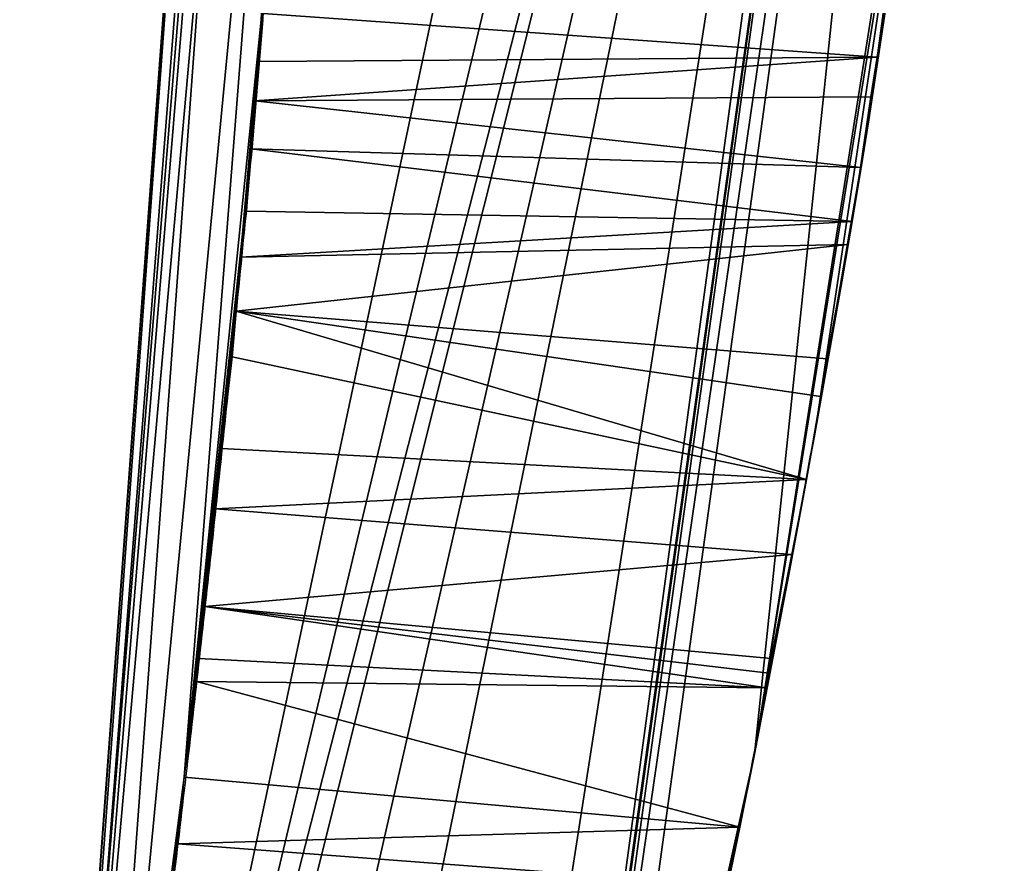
# Model space of a CAD drawing. Header units: inches. Extents: x 10 to 59099, y -255 to 18259.
# Drawn here: x 58624 to 59099, y 524.2 to 930 of the extents above; entities that cross this region are included whole.
import ezdxf

# ---------------------------------------------------------------- set-up
doc = ezdxf.new("R2010")
doc.units = ezdxf.units.IN
doc.header["$MEASUREMENT"] = 0
doc.layers.add('VFDE_Folienkante 3dpoly', color=181, linetype='Continuous')

msp = doc.modelspace()

# ---------------------------------------------------------------- linework, layer by layer
at = {"color": 4}
for points in [[(58624, 3, 689), (58759, 1825, 1656)], [(58759, 1825, 1656), (58624, 3, 689)], [(58624, 0, 686), (58759, 1825, 1656)], [(58759, 1825, 1656), (58624, 0, 686)], [(58624, 0, 686), (58773, 1825, 1655)], [(58773, 1825, 1655), (58624, 0, 686)], [(58624, 0, 686), (58787, 1825, 1654)], [(58787, 1825, 1654), (58624, 0, 686)], [(58759, 1825, 1656), (58627, 22, 708)], [(58627, 22, 708), (58759, 1825, 1656)], [(59011, 1821, 1640), (58624, 0, 686)], [(58624, 0, 686), (59011, 1821, 1640)], [(59058, 1820, 1637), (58624, 0, 686)], [(58624, 0, 686), (59058, 1820, 1637)], [(58624, 0, 686), (59092, 1819, 1635)], [(59092, 1819, 1635), (58624, 0, 686)], [(58637, 1, 686), (59092, 1819, 1635)], [(59092, 1819, 1635), (58637, 1, 686)], [(59092, 1819, 1635), (58677, 2, 686)], [(58677, 2, 686), (59092, 1819, 1635)], [(59092, 1819, 1635), (58721, 3, 686)], [(58721, 3, 686), (59092, 1819, 1635)], [(59092, 1819, 1635), (58809, 5, 687)], [(58809, 5, 687), (59092, 1819, 1635)], [(59099, 1819, 1635), (58845, 5, 687)], [(58845, 5, 687), (59099, 1819, 1635)], [(59092, 1819, 1635), (58845, 5, 687)], [(58845, 5, 687), (59092, 1819, 1635)], [(59099, 1819, 1635), (58846, 8, 690)], [(58846, 8, 690), (59099, 1819, 1635)], [(59099, 1819, 1635), (58851, 27, 708)], [(58851, 27, 708), (59099, 1819, 1635)], [(59099, 1739, 1633), (58851, 27, 708)], [(58851, 27, 708), (59099, 1739, 1633)], [(59099, 1739, 1633), (58877, 128, 804)], [(58877, 128, 804), (59099, 1739, 1633)], [(58977, 577, 1175), (59099, 1739, 1633)], [(59099, 1739, 1633), (58977, 577, 1175)], [(58627, 22, 708), (58761, 1732, 1654)], [(58761, 1732, 1654), (58627, 22, 708)], [(58627, 22, 708), (58762, 1657, 1648)], [(58762, 1657, 1648), (58627, 22, 708)], [(58762, 1657, 1648), (58656, 208, 884)], [(58656, 208, 884), (58762, 1657, 1648)], [(58656, 208, 884), (58759, 1283, 1574)], [(58759, 1283, 1574), (58656, 208, 884)], [(58759, 1283, 1574), (58703, 566, 1178)], [(58703, 566, 1178), (58759, 1283, 1574)], [(58759, 1283, 1574), (58740, 930, 1422)], [(58740, 930, 1422), (58759, 1283, 1574)], [(58977, 577, 1175), (59065, 1134, 1503)], [(59065, 1134, 1503), (58977, 577, 1175)], [(58977, 577, 1175), (59061, 1097, 1488)], [(59061, 1097, 1488), (58977, 577, 1175)], [(59006, 731, 1283), (59061, 1097, 1488)], [(59061, 1097, 1488), (59006, 731, 1283)], [(59032, 882, 1380), (59061, 1097, 1488)], [(59061, 1097, 1488), (59032, 882, 1380)], [(58743, 968, 1443), (58740, 930, 1422)], [(58740, 930, 1422), (58743, 968, 1443)], [(59036, 912, 1398), (59041, 943, 1415)], [(59041, 943, 1415), (59036, 912, 1398)], [(59037, 916, 1400), (59041, 943, 1415)], [(59041, 943, 1415), (59037, 916, 1400)], [(58741, 933, 1424), (58739, 910, 1411)], [(58739, 910, 1411), (58741, 933, 1424)], [(58741, 933, 1424), (58740, 930, 1422)], [(58740, 930, 1422), (58741, 933, 1424)], [(58741, 933, 1424), (59036, 912, 1398)], [(59036, 912, 1398), (58741, 933, 1424)], [(59032, 882, 1380), (59040, 935, 1410)], [(59040, 935, 1410), (59032, 882, 1380)], [(59037, 916, 1400), (59040, 935, 1410)], [(59040, 935, 1410), (59037, 916, 1400)], [(58740, 930, 1422), (58703, 566, 1178)], [(58703, 566, 1178), (58740, 930, 1422)], [(58740, 930, 1422), (58731, 827, 1360)], [(58731, 827, 1360), (58740, 930, 1422)], [(58740, 930, 1422), (58737, 891, 1400)], [(58737, 891, 1400), (58740, 930, 1422)], [(58740, 930, 1422), (58739, 910, 1411)], [(58739, 910, 1411), (58740, 930, 1422)], [(59036, 912, 1398), (58737, 891, 1400)], [(58737, 891, 1400), (59036, 912, 1398)], [(58739, 910, 1411), (59036, 912, 1398)], [(59036, 912, 1398), (58739, 910, 1411)], [(59032, 882, 1380), (59037, 916, 1400)], [(59037, 916, 1400), (59032, 882, 1380)], [(59033, 890, 1385), (59037, 916, 1400)], [(59037, 916, 1400), (59033, 890, 1385)], [(59033, 890, 1385), (59036, 912, 1398)], [(59033, 893, 1387), (59036, 912, 1398)], [(59036, 912, 1398), (59033, 890, 1385)], [(59036, 912, 1398), (59033, 893, 1387)], [(59037, 916, 1400), (59036, 912, 1398)], [(59036, 912, 1398), (59037, 916, 1400)], [(58739, 910, 1411), (58737, 891, 1400)], [(58737, 891, 1400), (58739, 910, 1411)], [(58737, 891, 1400), (59033, 893, 1387)], [(59033, 893, 1387), (58737, 891, 1400)], [(59028, 859, 1367), (59033, 893, 1387)], [(59033, 893, 1387), (59028, 859, 1367)], [(59033, 893, 1387), (59033, 890, 1385)], [(59033, 890, 1385), (59033, 893, 1387)], [(58737, 891, 1400), (58731, 827, 1360)], [(58731, 827, 1360), (58737, 891, 1400)], [(58737, 891, 1400), (58735, 868, 1386)], [(58735, 868, 1386), (58737, 891, 1400)], [(58737, 891, 1400), (59028, 859, 1367)], [(59028, 859, 1367), (58737, 891, 1400)], [(59028, 859, 1367), (59033, 890, 1385)], [(59033, 890, 1385), (59028, 859, 1367)], [(59029, 863, 1369), (59033, 890, 1385)], [(59033, 890, 1385), (59029, 863, 1369)], [(59033, 890, 1385), (59032, 882, 1380)], [(59032, 882, 1380), (59033, 890, 1385)], [(59006, 731, 1283), (59032, 882, 1380)], [(59032, 882, 1380), (59006, 731, 1283)], [(59029, 863, 1369), (59032, 882, 1380)], [(59032, 882, 1380), (59029, 863, 1369)], [(58735, 868, 1386), (58731, 827, 1360)], [(58731, 827, 1360), (58735, 868, 1386)], [(58735, 868, 1386), (58733, 838, 1367)], [(58733, 838, 1367), (58735, 868, 1386)], [(59028, 859, 1367), (58735, 868, 1386)], [(59024, 833, 1351), (58735, 868, 1386)], [(58735, 868, 1386), (59028, 859, 1367)], [(58735, 868, 1386), (59024, 833, 1351)], [(59006, 731, 1283), (59029, 863, 1369)], [(59029, 863, 1369), (59006, 731, 1283)], [(59019, 804, 1332), (59029, 863, 1369)], [(59029, 863, 1369), (59019, 804, 1332)], [(59024, 833, 1351), (59029, 863, 1369)], [(59029, 863, 1369), (59024, 833, 1351)], [(59029, 863, 1369), (59028, 859, 1367)], [(59028, 859, 1367), (59029, 863, 1369)], [(59024, 833, 1351), (59028, 859, 1367)], [(59028, 859, 1367), (59024, 833, 1351)], [(58733, 838, 1367), (58730, 816, 1353)], [(58730, 816, 1353), (58733, 838, 1367)], [(58731, 827, 1360), (58733, 838, 1367)], [(58733, 838, 1367), (58731, 827, 1360)], [(58733, 838, 1367), (59024, 833, 1351)], [(59024, 833, 1351), (58733, 838, 1367)], [(58730, 816, 1353), (59024, 833, 1351)], [(59024, 833, 1351), (58730, 816, 1353)], [(59019, 804, 1332), (59024, 833, 1351)], [(59024, 833, 1351), (59019, 804, 1332)], [(59022, 822, 1344), (59024, 833, 1351)], [(59024, 833, 1351), (59022, 822, 1344)], [(58731, 827, 1360), (58703, 566, 1178)], [(58703, 566, 1178), (58731, 827, 1360)], [(58731, 827, 1360), (58719, 710, 1281)], [(58719, 710, 1281), (58731, 827, 1360)], [(58731, 827, 1360), (58730, 816, 1353)], [(58730, 816, 1353), (58731, 827, 1360)], [(59022, 822, 1344), (58728, 790, 1336)], [(58728, 790, 1336), (59022, 822, 1344)], [(59022, 822, 1344), (58730, 816, 1353)], [(58730, 816, 1353), (59022, 822, 1344)], [(59012, 767, 1308), (59022, 822, 1344)], [(59022, 822, 1344), (59012, 767, 1308)], [(59017, 793, 1325), (59022, 822, 1344)], [(59022, 822, 1344), (59017, 793, 1325)], [(59019, 804, 1332), (59022, 822, 1344)], [(59022, 822, 1344), (59019, 804, 1332)], [(58730, 816, 1353), (58719, 710, 1281)], [(58719, 710, 1281), (58730, 816, 1353)], [(58730, 816, 1353), (58723, 746, 1306)], [(58723, 746, 1306), (58730, 816, 1353)], [(58730, 816, 1353), (58728, 790, 1336)], [(58728, 790, 1336), (58730, 816, 1353)], [(59006, 731, 1283), (59019, 804, 1332)], [(59019, 804, 1332), (59006, 731, 1283)], [(59017, 793, 1325), (59019, 804, 1332)], [(59019, 804, 1332), (59017, 793, 1325)], [(58728, 790, 1336), (58723, 746, 1306)], [(58723, 746, 1306), (58728, 790, 1336)], [(58728, 790, 1336), (58726, 768, 1321)], [(58726, 768, 1321), (58728, 790, 1336)], [(59012, 767, 1308), (58728, 790, 1336)], [(59002, 709, 1269), (58728, 790, 1336)], [(58728, 790, 1336), (59009, 749, 1296)], [(59009, 749, 1296), (58728, 790, 1336)], [(58728, 790, 1336), (59012, 767, 1308)], [(58728, 790, 1336), (59002, 709, 1269)], [(59002, 709, 1269), (59017, 793, 1325)], [(59017, 793, 1325), (59002, 709, 1269)], [(59004, 720, 1276), (59017, 793, 1325)], [(59017, 793, 1325), (59004, 720, 1276)], [(59006, 731, 1283), (59017, 793, 1325)], [(59017, 793, 1325), (59006, 731, 1283)], [(59009, 749, 1296), (59017, 793, 1325)], [(59017, 793, 1325), (59009, 749, 1296)], [(59017, 793, 1325), (59012, 767, 1308)], [(59012, 767, 1308), (59017, 793, 1325)], [(58721, 724, 1291), (58726, 768, 1321)], [(58726, 768, 1321), (58721, 724, 1291)], [(58726, 768, 1321), (58723, 746, 1306)], [(58723, 746, 1306), (58726, 768, 1321)], [(58726, 768, 1321), (59002, 709, 1269)], [(59002, 709, 1269), (58726, 768, 1321)], [(59009, 749, 1296), (59012, 767, 1308)], [(59012, 767, 1308), (59009, 749, 1296)], [(58723, 746, 1306), (58719, 710, 1281)], [(58719, 710, 1281), (58723, 746, 1306)], [(58723, 746, 1306), (58720, 717, 1286)], [(58720, 717, 1286), (58723, 746, 1306)], [(58723, 746, 1306), (58721, 724, 1291)], [(58721, 724, 1291), (58723, 746, 1306)], [(59002, 709, 1269), (59009, 749, 1296)], [(59009, 749, 1296), (59002, 709, 1269)], [(58977, 577, 1175), (59006, 731, 1283)], [(59006, 731, 1283), (58977, 577, 1175)], [(58992, 656, 1231), (59006, 731, 1283)], [(59006, 731, 1283), (58992, 656, 1231)], [(58996, 677, 1246), (59006, 731, 1283)], [(59006, 731, 1283), (58996, 677, 1246)], [(59004, 720, 1276), (59006, 731, 1283)], [(59006, 731, 1283), (59004, 720, 1276)], [(58718, 695, 1271), (58721, 724, 1291)], [(58721, 724, 1291), (58718, 695, 1271)], [(58721, 724, 1291), (58720, 717, 1286)], [(58720, 717, 1286), (58721, 724, 1291)], [(58721, 724, 1291), (59002, 709, 1269)], [(59002, 709, 1269), (58721, 724, 1291)], [(58996, 677, 1246), (59004, 720, 1276)], [(59004, 720, 1276), (58996, 677, 1246)], [(59002, 709, 1269), (59004, 720, 1276)], [(59004, 720, 1276), (59002, 709, 1269)], [(58720, 717, 1286), (58718, 695, 1271)], [(58718, 695, 1271), (58720, 717, 1286)], [(58720, 717, 1286), (58719, 710, 1281)], [(58719, 710, 1281), (58720, 717, 1286)], [(58719, 710, 1281), (58703, 566, 1178)], [(58703, 566, 1178), (58719, 710, 1281)], [(58719, 710, 1281), (58716, 681, 1261)], [(58716, 681, 1261), (58719, 710, 1281)], [(58719, 710, 1281), (58717, 688, 1266)], [(58717, 688, 1266), (58719, 710, 1281)], [(58719, 710, 1281), (58718, 695, 1271)], [(58718, 695, 1271), (58719, 710, 1281)], [(58718, 695, 1271), (59002, 709, 1269)], [(59002, 709, 1269), (58718, 695, 1271)], [(58994, 666, 1239), (59002, 709, 1269)], [(59002, 709, 1269), (58994, 666, 1239)], [(58995, 673, 1244), (59002, 709, 1269)], [(59002, 709, 1269), (58995, 673, 1244)], [(59002, 709, 1269), (58996, 677, 1246)], [(58996, 677, 1246), (59002, 709, 1269)], [(58718, 695, 1271), (58713, 648, 1238)], [(58713, 648, 1238), (58718, 695, 1271)], [(58717, 688, 1266), (58718, 695, 1271)], [(58718, 695, 1271), (58717, 688, 1266)], [(58995, 673, 1244), (58718, 695, 1271)], [(58718, 695, 1271), (58995, 673, 1244)], [(58717, 688, 1266), (58713, 648, 1238)], [(58713, 648, 1238), (58717, 688, 1266)], [(58716, 681, 1261), (58717, 688, 1266)], [(58717, 688, 1266), (58716, 681, 1261)], [(58703, 566, 1178), (58716, 681, 1261)], [(58716, 681, 1261), (58703, 566, 1178)], [(58716, 681, 1261), (58710, 623, 1220)], [(58710, 623, 1220), (58716, 681, 1261)], [(58716, 681, 1261), (58713, 648, 1238)], [(58713, 648, 1238), (58716, 681, 1261)], [(58992, 656, 1231), (58996, 677, 1246)], [(58996, 677, 1246), (58992, 656, 1231)], [(58994, 666, 1239), (58996, 677, 1246)], [(58996, 677, 1246), (58994, 666, 1239)], [(58713, 648, 1238), (58995, 673, 1244)], [(58995, 673, 1244), (58713, 648, 1238)], [(58985, 623, 1209), (58995, 673, 1244)], [(58995, 673, 1244), (58985, 623, 1209)], [(58995, 673, 1244), (58994, 666, 1239)], [(58994, 666, 1239), (58995, 673, 1244)], [(58983, 609, 1199), (58994, 666, 1239)], [(58994, 666, 1239), (58983, 609, 1199)], [(58984, 616, 1204), (58994, 666, 1239)], [(58994, 666, 1239), (58984, 616, 1204)], [(58985, 623, 1209), (58994, 666, 1239)], [(58994, 666, 1239), (58985, 623, 1209)], [(58994, 666, 1239), (58990, 645, 1224)], [(58990, 645, 1224), (58994, 666, 1239)], [(58994, 666, 1239), (58992, 656, 1231)], [(58992, 656, 1231), (58994, 666, 1239)], [(58992, 656, 1231), (58977, 577, 1175)], [(58977, 577, 1175), (58992, 656, 1231)], [(58990, 645, 1224), (58992, 656, 1231)], [(58992, 656, 1231), (58990, 645, 1224)], [(58710, 623, 1220), (58713, 648, 1238)], [(58713, 648, 1238), (58710, 623, 1220)], [(58713, 648, 1238), (58983, 609, 1199)], [(58983, 609, 1199), (58713, 648, 1238)], [(58713, 648, 1238), (58984, 616, 1204)], [(58984, 616, 1204), (58713, 648, 1238)], [(58713, 648, 1238), (58985, 623, 1209)], [(58985, 623, 1209), (58713, 648, 1238)], [(58990, 645, 1224), (58977, 577, 1175)], [(58977, 577, 1175), (58990, 645, 1224)], [(58983, 609, 1199), (58990, 645, 1224)], [(58990, 645, 1224), (58983, 609, 1199)], [(58703, 566, 1178), (58710, 623, 1220)], [(58710, 623, 1220), (58703, 566, 1178)], [(58709, 612, 1212), (58710, 623, 1220)], [(58710, 623, 1220), (58709, 612, 1212)], [(58710, 623, 1220), (58983, 609, 1199)], [(58983, 609, 1199), (58710, 623, 1220)], [(58984, 616, 1204), (58985, 623, 1209)], [(58985, 623, 1209), (58984, 616, 1204)], [(58983, 609, 1199), (58984, 616, 1204)], [(58984, 616, 1204), (58983, 609, 1199)], [(58703, 566, 1178), (58709, 612, 1212)], [(58709, 612, 1212), (58703, 566, 1178)], [(58970, 542, 1150), (58709, 612, 1212)], [(58709, 612, 1212), (58983, 609, 1199)], [(58983, 609, 1199), (58709, 612, 1212)], [(58709, 612, 1212), (58970, 542, 1150)], [(58970, 542, 1150), (58983, 609, 1199)], [(58983, 609, 1199), (58970, 542, 1150)], [(58983, 609, 1199), (58977, 577, 1175)], [(58977, 577, 1175), (58983, 609, 1199)], [(58977, 577, 1175), (58877, 128, 804)], [(58877, 128, 804), (58977, 577, 1175)], [(58925, 330, 982), (58977, 577, 1175)], [(58977, 577, 1175), (58925, 330, 982)], [(58955, 469, 1094), (58977, 577, 1175)], [(58977, 577, 1175), (58955, 469, 1094)], [(58970, 542, 1150), (58977, 577, 1175)], [(58977, 577, 1175), (58970, 542, 1150)], [(58656, 208, 884), (58703, 566, 1178)], [(58703, 566, 1178), (58656, 208, 884)], [(58657, 214, 890), (58703, 566, 1178)], [(58703, 566, 1178), (58657, 214, 890)], [(58703, 566, 1178), (58697, 513, 1138)], [(58697, 513, 1138), (58703, 566, 1178)], [(58703, 566, 1178), (58698, 524, 1146)], [(58698, 524, 1146), (58703, 566, 1178)], [(58703, 566, 1178), (58700, 534, 1154)], [(58700, 534, 1154), (58703, 566, 1178)], [(58970, 542, 1150), (58703, 566, 1178)], [(58703, 566, 1178), (58970, 542, 1150)], [(58700, 534, 1154), (58970, 542, 1150)], [(58970, 542, 1150), (58700, 534, 1154)], [(58950, 445, 1076), (58970, 542, 1150)], [(58970, 542, 1150), (58950, 445, 1076)], [(58955, 469, 1094), (58970, 542, 1150)], [(58970, 542, 1150), (58955, 469, 1094)], [(58964, 514, 1129), (58970, 542, 1150)], [(58970, 542, 1150), (58964, 514, 1129)], [(58700, 534, 1154), (58697, 513, 1138)], [(58697, 513, 1138), (58700, 534, 1154)], [(58964, 514, 1129), (58700, 534, 1154)], [(58700, 534, 1154), (58964, 514, 1129)]]:
    msp.add_polyline3d(points, dxfattribs=at)
at = {"layer": 'VFDE_Folienkante 3dpoly', "color": 2}
for p, q in [((59039, 928.23, 1406.64), (59039.56, 932.07, 1408.75)), ((58740.65, 926.18, 1419.95), (58740.96, 930.04, 1422.12)), ((59038.43, 924.39, 1404.52), (59039, 928.23, 1406.64)), ((58740.03, 918.47, 1415.58), (58740.34, 922.32, 1417.77)), ((58740.34, 922.32, 1417.77), (58740.65, 926.18, 1419.95)), ((59037.86, 920.56, 1402.4), (59038.43, 924.39, 1404.52)), ((58739.72, 914.63, 1413.38), (58740.03, 918.47, 1415.58)), ((59037.29, 916.73, 1400.26), (59037.86, 920.56, 1402.4)), ((58739.4, 910.79, 1411.18), (58739.72, 914.63, 1413.38)), ((59036.14, 909.1, 1395.97), (59036.72, 912.91, 1398.12)), ((59036.72, 912.91, 1398.12), (59037.29, 916.73, 1400.26)), ((58739.08, 906.96, 1408.96), (58739.4, 910.79, 1411.18)), ((59035.56, 905.29, 1393.81), (59036.14, 909.1, 1395.97)), ((58738.44, 899.31, 1404.5), (58738.76, 903.13, 1406.73)), ((58738.76, 903.13, 1406.73), (58739.08, 906.96, 1408.96)), ((59034.98, 901.48, 1391.64), (59035.56, 905.29, 1393.81)), ((58738.11, 895.49, 1402.26), (58738.44, 899.31, 1404.5)), ((59034.39, 897.68, 1389.46), (59034.98, 901.48, 1391.64)), ((58737.79, 891.68, 1400), (58738.11, 895.49, 1402.26)), ((59033.22, 890.1, 1385.07), (59033.81, 893.89, 1387.27)), ((59033.81, 893.89, 1387.27), (59034.39, 897.68, 1389.46)), ((58737.46, 887.87, 1397.74), (58737.79, 891.68, 1400)), ((59032.63, 886.32, 1382.87), (59033.22, 890.1, 1385.07)), ((58736.79, 880.28, 1393.19), (58737.13, 884.07, 1395.47)), ((58737.13, 884.07, 1395.47), (58737.46, 887.87, 1397.74)), ((59032.03, 882.54, 1380.65), (59032.63, 886.32, 1382.87)), ((58736.46, 876.49, 1390.9), (58736.79, 880.28, 1393.19)), ((59030.84, 875, 1376.19), (59031.44, 878.77, 1378.43)), ((59031.44, 878.77, 1378.43), (59032.03, 882.54, 1380.65)), ((58736.12, 872.71, 1388.6), (58736.46, 876.49, 1390.9)), ((59030.24, 871.24, 1373.95), (59030.84, 875, 1376.19)), ((58735.78, 868.93, 1386.29), (58736.12, 872.71, 1388.6)), ((59029.63, 867.49, 1371.7), (59030.24, 871.24, 1373.95)), ((58735.1, 861.4, 1381.65), (58735.44, 865.16, 1383.97)), ((58735.44, 865.16, 1383.97), (58735.78, 868.93, 1386.29)), ((59029.03, 863.74, 1369.44), (59029.63, 867.49, 1371.7)), ((58734.75, 857.64, 1379.31), (58735.1, 861.4, 1381.65)), ((59027.8, 856.26, 1364.89), (59028.42, 860, 1367.17)), ((59028.42, 860, 1367.17), (59029.03, 863.74, 1369.44)), ((58734.41, 853.88, 1376.97), (58734.75, 857.64, 1379.31)), ((59027.19, 852.53, 1362.61), (59027.8, 856.26, 1364.89)), ((58734.06, 850.13, 1374.61), (58734.41, 853.88, 1376.97)), ((59026.57, 848.81, 1360.31), (59027.19, 852.53, 1362.61)), ((58733.36, 842.65, 1369.88), (58733.71, 846.39, 1372.25)), ((58733.71, 846.39, 1372.25), (58734.06, 850.13, 1374.61)), ((59025.96, 845.09, 1358.01), (59026.57, 848.81, 1360.31)), ((58733, 838.92, 1367.5), (58733.36, 842.65, 1369.88)), ((59024.71, 837.66, 1353.38), (59025.34, 841.37, 1355.7)), ((59025.34, 841.37, 1355.7), (59025.96, 845.09, 1358.01)), ((58732.65, 835.19, 1365.12), (58733, 838.92, 1367.5)), ((59024.09, 833.96, 1351.05), (59024.71, 837.66, 1353.38)), ((58731.93, 827.75, 1360.32), (58732.29, 831.47, 1362.72)), ((58732.29, 831.47, 1362.72), (58732.65, 835.19, 1365.12)), ((59023.46, 830.26, 1348.71), (59024.09, 833.96, 1351.05)), ((58731.57, 824.04, 1357.92), (58731.93, 827.75, 1360.32)), ((59022.2, 822.88, 1344.02), (59022.83, 826.57, 1346.37)), ((59022.83, 826.57, 1346.37), (59023.46, 830.26, 1348.71)), ((58731.21, 820.33, 1355.5), (58731.57, 824.04, 1357.92)), ((59021.57, 819.2, 1341.67), (59022.2, 822.88, 1344.02)), ((58730.84, 816.63, 1353.09), (58731.21, 820.33, 1355.5)), ((59020.93, 815.52, 1339.3), (59021.57, 819.2, 1341.67)), ((58730.11, 809.23, 1348.23), (58730.48, 812.93, 1350.66)), ((58730.48, 812.93, 1350.66), (58730.84, 816.63, 1353.09)), ((59020.3, 811.84, 1336.94), (59020.93, 815.52, 1339.3)), ((58729.75, 805.54, 1345.8), (58730.11, 809.23, 1348.23)), ((59019.02, 804.5, 1332.18), (59019.66, 808.17, 1334.56)), ((59019.66, 808.17, 1334.56), (59020.3, 811.84, 1336.94)), ((58729.38, 801.84, 1343.36), (58729.75, 805.54, 1345.8)), ((59018.38, 800.84, 1329.8), (59019.02, 804.5, 1332.18)), ((58728.64, 794.47, 1338.46), (58729.01, 798.16, 1340.91)), ((58729.01, 798.16, 1340.91), (58729.38, 801.84, 1343.36)), ((59017.74, 797.17, 1327.41), (59018.38, 800.84, 1329.8)), ((58728.27, 790.79, 1336.01), (58728.64, 794.47, 1338.46)), ((59016.45, 789.86, 1322.62), (59017.09, 793.52, 1325.02)), ((59017.09, 793.52, 1325.02), (59017.74, 797.17, 1327.41)), ((58727.9, 787.11, 1333.55), (58728.27, 790.79, 1336.01)), ((59015.8, 786.21, 1320.22), (59016.45, 789.86, 1322.62)), ((58727.53, 783.44, 1331.09), (58727.9, 787.11, 1333.55)), ((59015.16, 782.56, 1317.81), (59015.8, 786.21, 1320.22)), ((58726.78, 776.09, 1326.16), (58727.15, 779.76, 1328.63)), ((58727.15, 779.76, 1328.63), (58727.53, 783.44, 1331.09)), ((59014.51, 778.91, 1315.41), (59015.16, 782.56, 1317.81)), ((58726.41, 772.42, 1323.7), (58726.78, 776.09, 1326.16)), ((59013.21, 771.62, 1310.58), (59013.86, 775.26, 1313)), ((59013.86, 775.26, 1313), (59014.51, 778.91, 1315.41)), ((58726.03, 768.75, 1321.23), (58726.41, 772.42, 1323.7)), ((59012.56, 767.98, 1308.16), (59013.21, 771.62, 1310.58)), ((58725.28, 761.41, 1316.28), (58725.66, 765.08, 1318.75)), ((58725.66, 765.08, 1318.75), (58726.03, 768.75, 1321.23)), ((59011.91, 764.34, 1305.75), (59012.56, 767.98, 1308.16)), ((58724.9, 757.75, 1313.8), (58725.28, 761.41, 1316.28)), ((59010.61, 757.06, 1300.9), (59011.26, 760.7, 1303.32)), ((59011.26, 760.7, 1303.32), (59011.91, 764.34, 1305.75)), ((58724.53, 754.09, 1311.32), (58724.9, 757.75, 1313.8)), ((59009.95, 753.43, 1298.47), (59010.61, 757.06, 1300.9)), ((58724.15, 750.43, 1308.83), (58724.53, 754.09, 1311.32)), ((59009.3, 749.8, 1296.05), (59009.95, 753.43, 1298.47)), ((58723.39, 743.11, 1303.86), (58723.77, 746.77, 1306.35)), ((58723.77, 746.77, 1306.35), (58724.15, 750.43, 1308.83)), ((59007.99, 742.54, 1291.18), (59008.65, 746.16, 1293.61)), ((59008.65, 746.16, 1293.61), (59009.3, 749.8, 1296.05)), ((58723.01, 739.46, 1301.37), (58723.39, 743.11, 1303.86)), ((59007.34, 738.91, 1288.74), (59007.99, 742.54, 1291.18)), ((58722.63, 735.8, 1298.87), (58723.01, 739.46, 1301.37)), ((59006.68, 735.28, 1286.31), (59007.34, 738.91, 1288.74)), ((58721.87, 728.5, 1293.88), (58722.25, 732.15, 1296.38)), ((58722.25, 732.15, 1296.38), (58722.63, 735.8, 1298.87)), ((59005.37, 728.04, 1281.42), (59006.03, 731.66, 1283.86)), ((59006.03, 731.66, 1283.86), (59006.68, 735.28, 1286.31)), ((58721.49, 724.86, 1291.37), (58721.87, 728.5, 1293.88)), ((59004.71, 724.42, 1278.97), (59005.37, 728.04, 1281.42)), ((58721.11, 721.21, 1288.87), (58721.49, 724.86, 1291.37)), ((59004.05, 720.8, 1276.52), (59004.71, 724.42, 1278.97)), ((58720.34, 713.93, 1283.85), (58720.72, 717.57, 1286.36)), ((58720.72, 717.57, 1286.36), (58721.11, 721.21, 1288.87)), ((59003.39, 717.18, 1274.07), (59004.05, 720.8, 1276.52)), ((58719.96, 710.29, 1281.33), (58720.34, 713.93, 1283.85)), ((59002.07, 709.96, 1269.16), (59002.73, 713.57, 1271.61)), ((59002.73, 713.57, 1271.61), (59003.39, 717.18, 1274.07)), ((58719.57, 706.66, 1278.82), (58719.96, 710.29, 1281.33)), ((59001.41, 706.35, 1266.69), (59002.07, 709.96, 1269.16)), ((58718.8, 699.39, 1273.77), (58719.19, 703.02, 1276.29)), ((58719.19, 703.02, 1276.29), (58719.57, 706.66, 1278.82)), ((59000.74, 702.74, 1264.23), (59001.41, 706.35, 1266.69)), ((58718.41, 695.76, 1271.24), (58718.8, 699.39, 1273.77)), ((58999.42, 695.54, 1259.29), (59000.08, 699.14, 1261.76)), ((59000.08, 699.14, 1261.76), (59000.74, 702.74, 1264.23)), ((58718.02, 692.13, 1268.71), (58718.41, 695.76, 1271.24)), ((58998.75, 691.94, 1256.82), (58999.42, 695.54, 1259.29)), ((58717.64, 688.51, 1266.18), (58718.02, 692.13, 1268.71)), ((58998.08, 688.34, 1254.34), (58998.75, 691.94, 1256.82)), ((58716.86, 681.27, 1261.1), (58717.25, 684.89, 1263.64)), ((58717.25, 684.89, 1263.64), (58717.64, 688.51, 1266.18)), ((58996.75, 681.15, 1249.37), (58997.42, 684.74, 1251.86)), ((58997.42, 684.74, 1251.86), (58998.08, 688.34, 1254.34)), ((58716.47, 677.65, 1258.55), (58716.86, 681.27, 1261.1)), ((58996.08, 677.56, 1246.89), (58996.75, 681.15, 1249.37)), ((58716.07, 674.04, 1256.01), (58716.47, 677.65, 1258.55)), ((58995.41, 673.97, 1244.4), (58996.08, 677.56, 1246.89)), ((58715.29, 666.82, 1250.9), (58715.68, 670.43, 1253.46)), ((58715.68, 670.43, 1253.46), (58716.07, 674.04, 1256.01)), ((58994.07, 666.8, 1239.41), (58994.74, 670.39, 1241.9)), ((58994.74, 670.39, 1241.9), (58995.41, 673.97, 1244.4)), ((58714.89, 663.21, 1248.34), (58715.29, 666.82, 1250.9)), ((58993.39, 663.22, 1236.91), (58994.07, 666.8, 1239.41)), ((58714.5, 659.6, 1245.78), (58714.89, 663.21, 1248.34)), ((58992.72, 659.64, 1234.4), (58993.39, 663.22, 1236.91)), ((58713.71, 652.4, 1240.65), (58714.1, 656, 1243.22)), ((58714.1, 656, 1243.22), (58714.5, 659.6, 1245.78)), ((58991.37, 652.49, 1229.39), (58992.05, 656.07, 1231.9)), ((58992.05, 656.07, 1231.9), (58992.72, 659.64, 1234.4)), ((58713.31, 648.8, 1238.08), (58713.71, 652.4, 1240.65)), ((58990.7, 648.92, 1226.87), (58991.37, 652.49, 1229.39)), ((58712.91, 645.21, 1235.51), (58713.31, 648.8, 1238.08)), ((58990.02, 645.35, 1224.36), (58990.7, 648.92, 1226.87)), ((58712.12, 638.02, 1230.35), (58712.52, 641.61, 1232.93)), ((58712.52, 641.61, 1232.93), (58712.91, 645.21, 1235.51)), ((58988.66, 638.22, 1219.32), (58989.34, 641.79, 1221.84)), ((58989.34, 641.79, 1221.84), (58990.02, 645.35, 1224.36)), ((58711.72, 634.43, 1227.77), (58712.12, 638.02, 1230.35)), ((58987.98, 634.66, 1216.79), (58988.66, 638.22, 1219.32)), ((58711.32, 630.85, 1225.18), (58711.72, 634.43, 1227.77)), ((58987.3, 631.1, 1214.26), (58987.98, 634.66, 1216.79)), ((58710.52, 623.68, 1220), (58710.92, 627.26, 1222.59)), ((58710.92, 627.26, 1222.59), (58711.32, 630.85, 1225.18)), ((58985.94, 623.99, 1209.2), (58986.62, 627.54, 1211.73)), ((58986.62, 627.54, 1211.73), (58987.3, 631.1, 1214.26)), ((58710.11, 620.1, 1217.41), (58710.52, 623.68, 1220)), ((58985.26, 620.44, 1206.66), (58985.94, 623.99, 1209.2)), ((58709.71, 616.53, 1214.81), (58710.11, 620.1, 1217.41)), ((58984.57, 616.89, 1204.12), (58985.26, 620.44, 1206.66)), ((58708.9, 609.38, 1209.6), (58709.31, 612.95, 1212.21)), ((58709.31, 612.95, 1212.21), (58709.71, 616.53, 1214.81)), ((58983.2, 609.79, 1199.03), (58983.89, 613.34, 1201.58)), ((58983.89, 613.34, 1201.58), (58984.57, 616.89, 1204.12)), ((58708.5, 605.81, 1206.99), (58708.9, 609.38, 1209.6)), ((58982.52, 606.25, 1196.48), (58983.2, 609.79, 1199.03)), ((58708.09, 602.24, 1204.38), (58708.5, 605.81, 1206.99)), ((58981.83, 602.71, 1193.93), (58982.52, 606.25, 1196.48)), ((58707.28, 595.11, 1199.15), (58707.69, 598.68, 1201.77)), ((58707.69, 598.68, 1201.77), (58708.09, 602.24, 1204.38)), ((58980.45, 595.63, 1188.82), (58981.14, 599.17, 1191.38)), ((58981.14, 599.17, 1191.38), (58981.83, 602.71, 1193.93)), ((58706.87, 591.55, 1196.53), (58707.28, 595.11, 1199.15)), ((58979.77, 592.1, 1186.26), (58980.45, 595.63, 1188.82)), ((58706.46, 587.99, 1193.91), (58706.87, 591.55, 1196.53)), ((58979.08, 588.57, 1183.69), (58979.77, 592.1, 1186.26)), ((58705.65, 580.88, 1188.65), (58706.05, 584.44, 1191.28)), ((58706.05, 584.44, 1191.28), (58706.46, 587.99, 1193.91)), ((58977.69, 581.51, 1178.56), (58978.38, 585.04, 1181.13)), ((58978.38, 585.04, 1181.13), (58979.08, 588.57, 1183.69)), ((58705.23, 577.33, 1186.02), (58705.65, 580.88, 1188.65)), ((58977, 577.99, 1175.98), (58977.69, 581.51, 1178.56)), ((58704.82, 573.78, 1183.39), (58705.23, 577.33, 1186.02)), ((58976.31, 574.46, 1173.41), (58977, 577.99, 1175.98)), ((58704, 566.69, 1178.11), (58704.41, 570.24, 1180.75)), ((58704.41, 570.24, 1180.75), (58704.82, 573.78, 1183.39)), ((58974.92, 567.43, 1168.25), (58975.61, 570.94, 1170.83)), ((58975.61, 570.94, 1170.83), (58976.31, 574.46, 1173.41)), ((58703.59, 563.15, 1175.46), (58704, 566.69, 1178.11)), ((58974.22, 563.91, 1165.66), (58974.92, 567.43, 1168.25)), ((58703.17, 559.61, 1172.82), (58703.59, 563.15, 1175.46)), ((58973.53, 560.4, 1163.07), (58974.22, 563.91, 1165.66)), ((58702.34, 552.54, 1167.51), (58702.76, 556.07, 1170.17)), ((58702.76, 556.07, 1170.17), (58703.17, 559.61, 1172.82)), ((58972.13, 553.38, 1157.89), (58972.83, 556.89, 1160.48)), ((58972.83, 556.89, 1160.48), (58973.53, 560.4, 1163.07)), ((58701.93, 549.01, 1164.86), (58702.34, 552.54, 1167.51)), ((58971.43, 549.87, 1155.29), (58972.13, 553.38, 1157.89)), ((58701.51, 545.48, 1162.2), (58701.93, 549.01, 1164.86)), ((58970.03, 542.87, 1150.09), (58970.73, 546.37, 1152.69)), ((58970.73, 546.37, 1152.69), (58971.43, 549.87, 1155.29)), ((58700.68, 538.42, 1156.87), (58701.09, 541.95, 1159.53)), ((58701.09, 541.95, 1159.53), (58701.51, 545.48, 1162.2)), ((58969.33, 539.37, 1147.48), (58970.03, 542.87, 1150.09)), ((58700.26, 534.9, 1154.2), (58700.68, 538.42, 1156.87)), ((58968.63, 535.87, 1144.87), (58969.33, 539.37, 1147.48)), ((58699.84, 531.38, 1151.53), (58700.26, 534.9, 1154.2)), ((58967.22, 528.89, 1139.65), (58967.92, 532.38, 1142.26)), ((58967.92, 532.38, 1142.26), (58968.63, 535.87, 1144.87)), ((58699, 524.35, 1146.18), (58699.42, 527.86, 1148.85)), ((58699.42, 527.86, 1148.85), (58699.84, 531.38, 1151.53)), ((58966.51, 525.4, 1137.03), (58967.22, 528.89, 1139.65)), ((58698.58, 520.83, 1143.49), (58699, 524.35, 1146.18)), ((58965.81, 521.91, 1134.41), (58966.51, 525.4, 1137.03))]:
    msp.add_line(p, q, dxfattribs=at)

doc.saveas('drawing.dxf')
